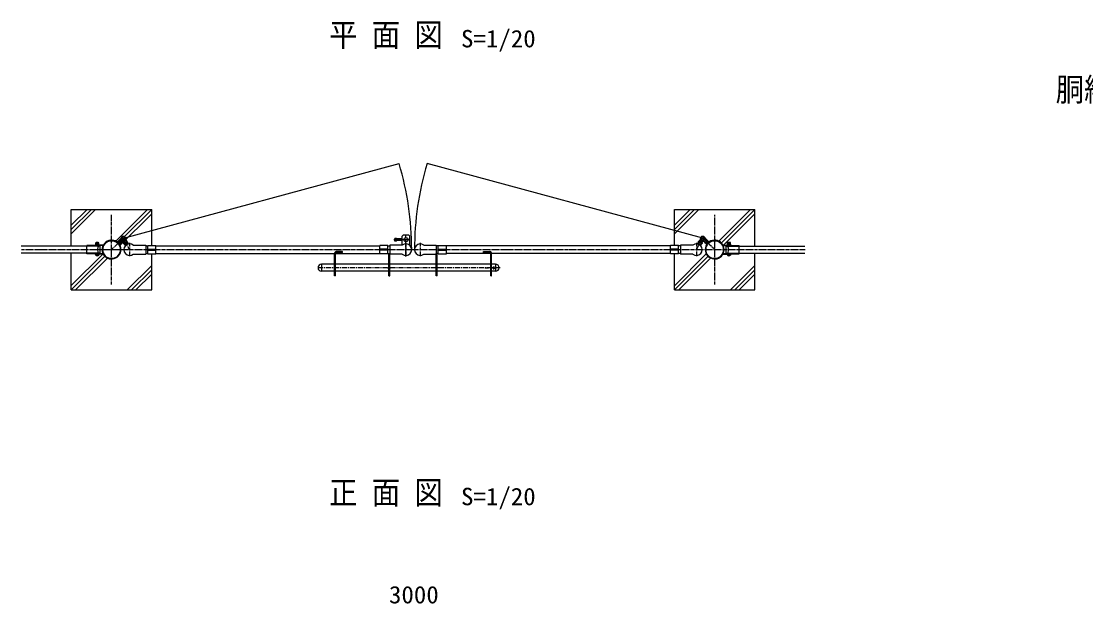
# Model space of a CAD drawing. Units: millimetres, scale not verified. Extents: x -5348 to 5454, y -3899 to 2801.
# Drawn here: x -4454 to 839, y -94 to 2801 of the extents above; entities that cross this region are included whole.
import ezdxf
from ezdxf.enums import TextEntityAlignment as Align

# ---------------------------------------------------------------- set-up
doc = ezdxf.new("R2010")
doc.units = ezdxf.units.MM
doc.header["$LTSCALE"] = 20
for name, pattern in [('DASHED', [7.5, 6, -1.5]), ('USER1', [1.125, 0.75, -0.125, 0.125, -0.125]), ('USER2', [10, 6.25, -1.25, 1.25, -1.25]), ('USER3', [0.375, 0.25, -0.125]), ('USER4', [0.1875, 0.125, -0.0625]), ('USER5', [2, 1.25, -0.25, 0.25, -0.25])]:
    doc.linetypes.add(name, pattern=pattern)
for name, color, linetype, lineweight in [('0-0_7詳細', 7, 'Continuous', 25), ('0-1_0', 7, 'Continuous', 25), ('0-2_8部品', 7, 'Continuous', 25), ('0-3_6文字', 7, 'Continuous', 25), ('0-6_1部材', 7, 'Continuous', 25), ('0-7_中心線', 1, 'USER1', 25), ('0-D_5寸法', 1, 'Continuous', 25)]:
    doc.layers.add(name, color=color, linetype=linetype, lineweight=lineweight)
doc.styles.add('ＭＳ ゴシック', font='')
doc.styles.get('ＭＳ ゴシック').set_extended_font_data('MS Gothic')

msp = doc.modelspace()

# ---------------------------------------------------------------- linework, layer by layer
at = {"layer": '0-0_7詳細', "color": 1, "linetype": 'USER2'}
msp.add_line((-2526.06, 1714.82), (-2601.95, 1714.82), dxfattribs=at)
at = {"layer": '0-0_7詳細', "color": 3}
for p, q in [((-2596.73, 1708.32), (-2596.73, 1721.32)), ((-2588.73, 1721.32), (-2596.73, 1721.32)), ((-2596.73, 1719.95), (-2588.73, 1719.95)), ((-2596.73, 1718.36), (-2588.73, 1718.36)), ((-2596.73, 1716.78), (-2588.73, 1716.78)), ((-2596.73, 1715.19), (-2588.73, 1715.19)), ((-2596.73, 1713.6), (-2588.73, 1713.6)), ((-2596.73, 1712.01), (-2588.73, 1712.01)), ((-2596.73, 1710.43), (-2588.73, 1710.43)), ((-2596.73, 1708.84), (-2588.73, 1708.84)), ((-2588.73, 1708.32), (-2596.73, 1708.32)), ((-2588.73, 1708.32), (-2588.73, 1721.32)), ((-2560.23, 1718.82), (-2588.73, 1718.82)), ((-2560.23, 1710.82), (-2588.73, 1710.82))]:
    msp.add_line(p, q, dxfattribs=at)
at = {"layer": '0-0_7詳細'}
for p, q in [((-2560.23, 1685.82), (-2560.23, 1732.82)), ((-2522.23, 1685.82), (-2522.23, 1732.82))]:
    msp.add_line(p, q, dxfattribs=at)
at = {"layer": '0-0_7詳細', "color": 1, "linetype": 'USER1'}
for p, q in [((-2527.23, 1714.82), (-2555.23, 1714.82)), ((-2541.23, 1630.87), (-2541.23, 1740.71))]:
    msp.add_line(p, q, dxfattribs=at)
at = {"layer": '0-0_7詳細'}
msp.add_lwpolyline([(-2522.23, 1732.82), (-2527.23, 1737.82), (-2555.23, 1737.82), (-2560.23, 1732.82)], dxfattribs=at)
msp.add_circle((-2541.23, 1714.82), 10, dxfattribs=at)
at = {"layer": '0-1_0'}
for p, q in [((-4205.83, 1865.52), (-3805.83, 1865.52)), ((-4205.83, 1744.31), (-4084.61, 1865.52)), ((-4205.83, 1786.74), (-4127.04, 1865.52)), ((-4205.83, 1765.52), (-4105.83, 1865.52)), ((-4205.83, 1683.02), (-4205.83, 1865.52)), ((-3984.71, 1707.85), (-3827.04, 1865.52)), ((-3940.45, 1730.9), (-3805.83, 1865.52)), ((-3805.83, 1686.87), (-3805.83, 1865.52)), ((-1206.18, 1786.4), (-1127.39, 1865.19)), ((-1206.18, 1765.19), (-1106.18, 1865.19)), ((-1206.18, 1743.97), (-1084.96, 1865.19)), ((-1205.83, 1865.52), (-805.83, 1865.52)), ((-1205.83, 1686.87), (-1205.83, 1865.52)), ((-984.96, 1707.62), (-827.39, 1865.19)), ((-972.72, 1698.65), (-806.18, 1865.19)), ((-805.83, 1683.36), (-805.83, 1865.52)), ((-3963.49, 1686.65), (-3805.83, 1844.31)), ((-963.97, 1686.18), (-806.18, 1843.97)), ((-4205.83, 1465.52), (-4205.83, 1648.02)), ((-4205.83, 1486.74), (-4047.47, 1645.09)), ((-3805.83, 1465.52), (-3805.83, 1644.17)), ((-1206.18, 1486.4), (-1047.95, 1644.63)), ((-1205.83, 1465.52), (-1205.83, 1644.17)), ((-805.83, 1465.52), (-805.83, 1648.36)), ((-4205.83, 1465.52), (-4038.61, 1632.74)), ((-4184.61, 1465.52), (-4026.26, 1623.87)), ((-1206.18, 1465.19), (-1038.97, 1632.4)), ((-1184.96, 1465.19), (-1026.51, 1623.65)), ((-3927.04, 1465.52), (-3805.83, 1586.74)), ((-3905.83, 1465.52), (-3805.83, 1565.52)), ((-3884.61, 1465.52), (-3805.83, 1544.31)), ((-927.39, 1465.19), (-806.18, 1586.4)), ((-906.18, 1465.19), (-806.18, 1565.19)), ((-884.96, 1465.19), (-806.18, 1543.97)), ((-4205.83, 1465.52), (-3805.83, 1465.52)), ((-1205.83, 1465.52), (-805.83, 1465.52))]:
    msp.add_line(p, q, dxfattribs=at)
at = {"layer": '0-2_8部品'}
for p, q in [((-4083.95, 1689.52), (-4083.95, 1699.97)), ((-4071.22, 1700.51), (-4082.13, 1700.51)), ((-4080.31, 1689.52), (-4080.31, 1699.97)), ((-4079.31, 1700.54), (-4074.04, 1700.54)), ((-4073.04, 1689.52), (-4073.04, 1699.97)), ((-4069.4, 1689.52), (-4069.4, 1699.97)), ((-3963.81, 1687.28), (-3946.37, 1704.78)), ((-942.6, 1689.86), (-942.6, 1700.31)), ((-940.78, 1700.84), (-929.87, 1700.84)), ((-938.96, 1689.86), (-938.96, 1700.31)), ((-932.69, 1700.88), (-937.97, 1700.88)), ((-931.69, 1689.86), (-931.69, 1700.31)), ((-928.05, 1689.86), (-928.05, 1700.31)), ((-4127.68, 1645.02), (-4127.68, 1686.02)), ((-4087.68, 1686.02), (-4127.68, 1686.02)), ((-4087.68, 1645.02), (-4127.68, 1645.02)), ((-4087.68, 1686.02), (-4087.68, 1687.52)), ((-4087.68, 1643.52), (-4087.68, 1645.02)), ((-4067.68, 1689.52), (-4085.68, 1689.52)), ((-4067.68, 1641.52), (-4085.68, 1641.52)), ((-4084.68, 1687.92), (-4084.68, 1685.62)), ((-4048.15, 1687.92), (-4084.68, 1687.92)), ((-4045.58, 1685.62), (-4084.68, 1685.62)), ((-4084.68, 1645.42), (-4084.68, 1643.12)), ((-4045.58, 1645.42), (-4084.68, 1645.42)), ((-4048.15, 1643.12), (-4084.68, 1643.12)), ((-4083.95, 1689.52), (-4069.4, 1689.52)), ((-4083.95, 1641.52), (-4083.95, 1637.31)), ((-4082.42, 1641.52), (-4083.95, 1641.52)), ((-4083.95, 1641.52), (-4069.4, 1641.52)), ((-4080.61, 1685.62), (-4080.61, 1683.02)), ((-4080.31, 1641.52), (-4080.31, 1637.31)), ((-4073.04, 1641.52), (-4073.04, 1637.31)), ((-4072.74, 1685.62), (-4072.74, 1683.02)), ((-4071.68, 1685.62), (-4071.68, 1687.92)), ((-4071.68, 1645.42), (-4071.68, 1643.12)), ((-4062.43, 1683.02), (-4071.64, 1683.02)), ((-4062.43, 1683.02), (-4071.64, 1683.02)), ((-4062.43, 1648.02), (-4071.64, 1648.02)), ((-4062.43, 1648.02), (-4071.64, 1648.02)), ((-4070.93, 1641.52), (-4069.4, 1641.52)), ((-4046.72, 1685.62), (-4070.26, 1685.62)), ((-4046.72, 1645.42), (-4070.26, 1645.42)), ((-4069.4, 1641.52), (-4069.4, 1637.31)), ((-4049.62, 1687.92), (-4068.82, 1687.92)), ((-4049.62, 1643.12), (-4068.82, 1643.12)), ((-4062.43, 1648.02), (-4062.43, 1683.02)), ((-3897.23, 1687.52), (-3835.43, 1687.52)), ((-3897.23, 1643.52), (-3835.43, 1643.52)), ((-3835.43, 1687.52), (-3835.43, 1643.52)), ((-3835.43, 1684.57), (-3825.43, 1684.57)), ((-3835.43, 1646.47), (-3825.43, 1646.47)), ((-3825.43, 1686.87), (-3785.43, 1686.87)), ((-3825.43, 1667.27), (-3825.43, 1686.87)), ((-3825.43, 1667.27), (-3785.43, 1667.27)), ((-3825.43, 1663.77), (-3785.43, 1663.77)), ((-3825.43, 1644.17), (-3825.43, 1663.77)), ((-3825.43, 1644.17), (-3785.43, 1644.17)), ((-3785.43, 1667.27), (-3785.43, 1686.87)), ((-3785.43, 1644.17), (-3785.43, 1663.77)), ((-2896.23, 1535.62), (-2896.23, 1646.62)), ((-2891.73, 1535.62), (-2891.73, 1646.62)), ((-2671.23, 1667.27), (-2671.23, 1686.87)), ((-2631.23, 1686.87), (-2671.23, 1686.87)), ((-2631.23, 1667.27), (-2671.23, 1667.27)), ((-2671.23, 1644.17), (-2671.23, 1663.77)), ((-2631.23, 1663.77), (-2671.23, 1663.77)), ((-2631.23, 1644.17), (-2671.23, 1644.17)), ((-2631.23, 1667.27), (-2631.23, 1686.87)), ((-2631.23, 1684.57), (-2621.23, 1684.57)), ((-2631.23, 1644.17), (-2631.23, 1663.77)), ((-2631.23, 1646.47), (-2621.23, 1646.47)), ((-2625.73, 1646.62), (-2621.23, 1646.62)), ((-2625.73, 1535.62), (-2625.73, 1646.62)), ((-2621.23, 1687.52), (-2621.23, 1643.52)), ((-2559.42, 1687.52), (-2621.23, 1687.52)), ((-2621.23, 1535.62), (-2621.23, 1646.62)), ((-2559.42, 1643.52), (-2621.23, 1643.52)), ((-2452.23, 1687.52), (-2390.43, 1687.52)), ((-2452.23, 1643.52), (-2390.43, 1643.52)), ((-2390.43, 1687.52), (-2390.43, 1643.52)), ((-2380.43, 1684.57), (-2390.43, 1684.57)), ((-2385.93, 1646.62), (-2390.43, 1646.62)), ((-2390.43, 1535.62), (-2390.43, 1646.62)), ((-2380.43, 1646.47), (-2390.43, 1646.47)), ((-2385.93, 1535.62), (-2385.93, 1646.62)), ((-2380.43, 1667.27), (-2380.43, 1686.87)), ((-2380.43, 1686.87), (-2340.43, 1686.87)), ((-2380.43, 1667.27), (-2340.43, 1667.27)), ((-2380.43, 1644.17), (-2380.43, 1663.77)), ((-2380.43, 1663.77), (-2340.43, 1663.77)), ((-2380.43, 1644.17), (-2340.43, 1644.17)), ((-2340.43, 1667.27), (-2340.43, 1686.87)), ((-2340.43, 1644.17), (-2340.43, 1663.77)), ((-2119.93, 1646.62), (-2115.43, 1646.62)), ((-2119.93, 1535.62), (-2119.93, 1646.62)), ((-2115.43, 1535.62), (-2115.43, 1646.62)), ((-1226.23, 1667.27), (-1226.23, 1686.87)), ((-1186.23, 1686.87), (-1226.23, 1686.87)), ((-1186.23, 1667.27), (-1226.23, 1667.27)), ((-1226.23, 1644.17), (-1226.23, 1663.77)), ((-1186.23, 1663.77), (-1226.23, 1663.77)), ((-1186.23, 1644.17), (-1226.23, 1644.17)), ((-1186.23, 1667.27), (-1186.23, 1686.87)), ((-1176.23, 1684.57), (-1186.23, 1684.57)), ((-1186.23, 1644.17), (-1186.23, 1663.77)), ((-1176.23, 1646.47), (-1186.23, 1646.47)), ((-1176.23, 1687.52), (-1176.23, 1643.52)), ((-1114.42, 1687.52), (-1176.23, 1687.52)), ((-1114.42, 1643.52), (-1176.23, 1643.52)), ((-966.42, 1685.96), (-927.33, 1685.96)), ((-966.42, 1645.76), (-927.33, 1645.76)), ((-965.28, 1685.96), (-941.75, 1685.96)), ((-965.28, 1645.76), (-941.75, 1645.76)), ((-963.86, 1688.26), (-927.33, 1688.26)), ((-963.86, 1643.46), (-927.33, 1643.46)), ((-962.38, 1688.26), (-943.19, 1688.26)), ((-962.38, 1643.46), (-943.19, 1643.46)), ((-949.58, 1648.36), (-949.58, 1683.36)), ((-949.58, 1683.36), (-940.36, 1683.36)), ((-949.58, 1683.36), (-940.36, 1683.36)), ((-949.58, 1648.36), (-940.36, 1648.36)), ((-949.58, 1648.36), (-940.36, 1648.36)), ((-944.33, 1689.86), (-926.33, 1689.86)), ((-944.33, 1641.86), (-926.33, 1641.86)), ((-928.05, 1689.86), (-942.6, 1689.86)), ((-941.08, 1641.86), (-942.6, 1641.86)), ((-942.6, 1641.86), (-942.6, 1637.65)), ((-928.05, 1641.86), (-942.6, 1641.86)), ((-940.33, 1685.96), (-940.33, 1688.26)), ((-940.33, 1645.76), (-940.33, 1643.46)), ((-939.27, 1685.96), (-939.27, 1683.36)), ((-938.96, 1641.86), (-938.96, 1637.65)), ((-931.69, 1641.86), (-931.69, 1637.65)), ((-931.39, 1685.96), (-931.39, 1683.36)), ((-929.58, 1641.86), (-928.05, 1641.86)), ((-928.05, 1641.86), (-928.05, 1637.65)), ((-927.33, 1688.26), (-927.33, 1685.96)), ((-927.33, 1645.76), (-927.33, 1643.46)), ((-924.33, 1686.36), (-924.33, 1687.86)), ((-924.33, 1686.36), (-884.33, 1686.36)), ((-924.33, 1645.36), (-884.33, 1645.36)), ((-924.33, 1643.86), (-924.33, 1645.36)), ((-884.33, 1645.36), (-884.33, 1686.36)), ((-4082.13, 1636.77), (-4071.22, 1636.77)), ((-2896.23, 1592.62), (-2961.48, 1592.62)), ((-2961.48, 1592.62), (-2961.48, 1558.62)), ((-2961.48, 1592.62), (-2961.48, 1558.62)), ((-2625.73, 1592.62), (-2891.73, 1592.62)), ((-2390.43, 1592.62), (-2621.23, 1592.62)), ((-2119.93, 1592.62), (-2385.93, 1592.62)), ((-2095.48, 1592.62), (-2115.43, 1592.62)), ((-2095.48, 1592.62), (-2095.48, 1558.62)), ((-929.87, 1637.11), (-940.78, 1637.11)), ((-2896.23, 1558.62), (-2961.48, 1558.62)), ((-2891.73, 1535.62), (-2896.23, 1535.62)), ((-2625.73, 1558.62), (-2891.73, 1558.62)), ((-2625.73, 1535.62), (-2621.23, 1535.62)), ((-2390.43, 1558.62), (-2621.23, 1558.62)), ((-2385.93, 1535.62), (-2390.43, 1535.62)), ((-2119.93, 1558.62), (-2385.93, 1558.62)), ((-2119.93, 1535.62), (-2115.43, 1535.62)), ((-2095.48, 1558.62), (-2115.43, 1558.62))]:
    msp.add_line(p, q, dxfattribs=at)
at = {"layer": '0-2_8部品', "color": 1, "linetype": 'USER1'}
for p, q in [((-4005.83, 1665.52), (-3946.44, 1721.91)), ((-3955.86, 1698.72), (-3970.11, 1713.73)), ((-3914.89, 1665.52), (-3946.44, 1721.91)), ((-3915.43, 1698.75), (-3915.43, 1632.3)), ((-2541.23, 1698.75), (-2541.23, 1632.3)), ((-2470.43, 1698.75), (-2470.43, 1632.3)), ((-1005.83, 1665.52), (-1065.22, 1721.91)), ((-1055.8, 1698.72), (-1041.54, 1713.73)), ((-2632.71, 1575.62), (-2614.52, 1575.62)), ((-2378.94, 1575.62), (-2397.13, 1575.62)), ((-2149.56, 1575.62), (-2131.37, 1575.62)), ((-2103.48, 1567.47), (-2103.48, 1583.69))]:
    msp.add_line(p, q, dxfattribs=at)
at = {"layer": '0-2_8部品', "color": 2}
for p, q in [((-3975.96, 1704.63), (-3959.28, 1720.47)), ((-3974.38, 1702.96), (-3957.69, 1718.81)), ((-3970.38, 1706.76), (-3971.97, 1708.42)), ((-3966.8, 1694.99), (-3950.12, 1710.83)), ((-3965.22, 1693.32), (-3948.53, 1709.16)), ((-3961.23, 1697.11), (-3962.81, 1698.78)), ((-3957.69, 1718.81), (-3959.28, 1720.47)), ((-3948.53, 1709.16), (-3950.12, 1710.83)), ((-3947.43, 1706.69), (-3945.42, 1707.81)), ((-3936.02, 1686.3), (-3947.43, 1706.69)), ((-3934.02, 1687.42), (-3945.42, 1707.81)), ((-3934.95, 1713.67), (-3932.94, 1714.79)), ((-3923.54, 1693.28), (-3934.95, 1713.67)), ((-3921.54, 1694.4), (-3932.94, 1714.79)), ((-1090.12, 1694.4), (-1078.71, 1714.79)), ((-1088.11, 1693.28), (-1076.7, 1713.67)), ((-1076.7, 1713.67), (-1078.71, 1714.79)), ((-1077.64, 1687.42), (-1066.23, 1707.81)), ((-1075.63, 1686.3), (-1064.22, 1706.69)), ((-1064.22, 1706.69), (-1066.23, 1707.81)), ((-1063.12, 1709.16), (-1061.53, 1710.83)), ((-1046.43, 1693.32), (-1063.12, 1709.16)), ((-1044.85, 1694.99), (-1061.53, 1710.83)), ((-1053.96, 1718.81), (-1052.38, 1720.47)), ((-1037.27, 1702.96), (-1053.96, 1718.81)), ((-1035.69, 1704.63), (-1052.38, 1720.47)), ((-1050.43, 1697.11), (-1048.84, 1698.78)), ((-1041.27, 1706.76), (-1039.68, 1708.42))]:
    msp.add_line(p, q, dxfattribs=at)
at = {"layer": '0-2_8部品', "color": 3}
for p, q in [((-3969.3, 1694), (-3951.17, 1711.21)), ((-3951.17, 1711.21), (-3957.37, 1717.74)), ((-3937.24, 1714.68), (-3945.09, 1710.29)), ((-3945.09, 1710.29), (-3932.88, 1688.47)), ((-3937.24, 1714.68), (-3925.03, 1692.86)), ((-1074.42, 1714.68), (-1086.62, 1692.86)), ((-1066.56, 1710.29), (-1078.77, 1688.47)), ((-1074.42, 1714.68), (-1066.56, 1710.29)), ((-1060.48, 1711.21), (-1054.29, 1717.74)), ((-1042.35, 1694), (-1060.48, 1711.21)), ((-1036.16, 1700.52), (-1054.29, 1717.74)), ((-1042.35, 1694), (-1036.16, 1700.52)), ((-3925.03, 1692.86), (-3932.88, 1688.47)), ((-1086.62, 1692.86), (-1078.77, 1688.47))]:
    msp.add_line(p, q, dxfattribs=at)
at = {"layer": '0-2_8部品', "color": 1, "linetype": 'USER5'}
for p, q in [((-3946.17, 1693.64), (-3923.23, 1706.48)), ((-1096.76, 1665.52), (-1065.22, 1721.91)), ((-1065.48, 1693.64), (-1088.42, 1706.48)), ((-2073.4, 1575.62), (-2981.14, 1575.62))]:
    msp.add_line(p, q, dxfattribs=at)
at = {"layer": '0-2_8部品', "color": 4, "linetype": 'USER1'}
msp.add_line((-1096.23, 1698.75), (-1096.23, 1632.3), dxfattribs=at)
at = {"layer": '0-2_8部品', "linetype": 'DASHED'}
for p, q in [((-4088.08, 1684.42), (-4127.68, 1684.42)), ((-4071.64, 1683.02), (-4127.68, 1683.02)), ((-4071.64, 1648.02), (-4127.68, 1648.02)), ((-4088.08, 1646.62), (-4127.68, 1646.62)), ((-940.36, 1683.36), (-884.33, 1683.36)), ((-940.36, 1648.36), (-884.33, 1648.36)), ((-923.93, 1684.76), (-884.33, 1684.76)), ((-923.93, 1646.96), (-884.33, 1646.96))]:
    msp.add_line(p, q, dxfattribs=at)
at = {"layer": '0-2_8部品', "linetype": 'USER3'}
for p, q in [((-4070.26, 1685.62), (-4084.68, 1685.62)), ((-4070.26, 1645.42), (-4084.68, 1645.42)), ((-4068.82, 1687.92), (-4084.11, 1687.92)), ((-4068.82, 1643.12), (-4084.11, 1643.12)), ((-943.19, 1688.26), (-927.9, 1688.26)), ((-943.19, 1643.46), (-927.9, 1643.46)), ((-941.75, 1685.96), (-927.33, 1685.96)), ((-941.75, 1645.76), (-927.33, 1645.76))]:
    msp.add_line(p, q, dxfattribs=at)
at = {"layer": '0-2_8部品', "color": 1, "linetype": 'USER4'}
for p, q in [((-2891.73, 1646.62), (-2896.23, 1646.62)), ((-2856.23, 1655.62), (-2887.23, 1655.62)), ((-2856.23, 1651.12), (-2887.23, 1651.12)), ((-2856.23, 1651.12), (-2856.23, 1655.62)), ((-2155.43, 1651.12), (-2124.43, 1651.12))]:
    msp.add_line(p, q, dxfattribs=at)
at = {"layer": '0-2_8部品', "color": 3}
msp.add_lwpolyline([(-3969.3, 1694), (-3975.5, 1700.52), (-3957.37, 1717.74)], dxfattribs=at)
at = {"layer": '0-2_8部品', "color": 1, "linetype": 'USER4'}
msp.add_lwpolyline([(-2155.43, 1651.12), (-2155.43, 1655.62), (-2124.43, 1655.62)], dxfattribs=at)
at = {"layer": '0-2_8部品'}
for centre, radius in [((-4005.83, 1665.52), 44.55), ((-4005.48, 1665.86), 44.55), ((-2103.48, 1575.62), 5)]:
    msp.add_circle(centre, radius, dxfattribs=at)
at = {"layer": '0-2_8部品', "color": 3}
for centre, radius in [((-3946.44, 1721.91), 10.8), ((-3946.44, 1721.91), 6.3), ((-1065.22, 1721.91), 10.8), ((-1065.22, 1721.91), 6.3)]:
    msp.add_circle(centre, radius, dxfattribs=at)
at = {"layer": '0-2_8部品'}
for centre, radius, start, end in [((-4082.13, 1697.16), 3.35, 57.13278, 122.86722), ((-4076.68, 1687.91), 12.6, 73.22135, 106.77865), ((-4071.22, 1697.16), 3.35, 57.13278, 122.86722), ((-3915.43, 1665.52), 28.55, 50.40582, 309.59418), ((-3919.53, 1695.53), 2.3, 209.22689, 238.14746), ((-2541.23, 1665.52), 28.55, 230.40582, 129.59418), ((-2470.43, 1665.52), 28.55, 50.40582, 309.59418), ((-1096.23, 1665.52), 28.55, 230.40582, 129.59418), ((-1092.12, 1695.53), 2.3, 301.85254, 330.77311), ((-940.78, 1697.49), 3.35, 57.13278, 122.86722), ((-935.33, 1688.24), 12.6, 73.22135, 106.77865), ((-929.87, 1697.49), 3.35, 57.13278, 122.86722), ((-4085.68, 1687.52), 2, 90, 180), ((-4085.68, 1643.52), 2, 180, 270), ((-4085.68, 1643.52), 2, 180, 270), ((-4035.68, 1665.52), 40, 143.1301, 216.8699), ((-4048.15, 1689.92), 2, 270, 330.03385), ((-4048.15, 1641.12), 2, 29.96615, 90), ((-963.86, 1690.26), 2, 209.96615, 270), ((-963.86, 1641.46), 2, 90, 150.03385), ((-976.33, 1665.86), 40, 323.1301, 36.8699), ((-926.33, 1687.86), 2, 0, 90), ((-926.33, 1643.86), 2, 270, 0), ((-926.33, 1643.86), 2, 270, 0), ((-4082.13, 1640.12), 3.35, 237.13278, 302.86722), ((-4076.68, 1643.09), 8.34, 229.17302, 310.82698), ((-4076.68, 1649.37), 12.6, 253.22135, 286.77865), ((-4071.22, 1640.12), 3.35, 237.13278, 302.86722), ((-2961.48, 1575.62), 17, 90, 270), ((-2095.48, 1575.62), 17, 270, 90), ((-940.78, 1640.46), 3.35, 237.13278, 302.86722), ((-935.33, 1643.42), 8.34, 229.17302, 310.82698), ((-935.33, 1649.71), 12.6, 253.22135, 286.77865), ((-929.87, 1640.46), 3.35, 237.13278, 302.86722)]:
    msp.add_arc(centre, radius, start, end, dxfattribs=at)
at = {"layer": '0-2_8部品', "color": 2}
for centre, radius, start, end in [((-4005.47, 1665.86), 46.85, 55.37272, 31.65595), ((-4005.47, 1665.86), 44.55, 55.37272, 31.65595), ((-3977.54, 1706.3), 4.6, 235.37272, 313.51434), ((-3977.54, 1706.3), 2.3, 235.37272, 313.51434), ((-3963.64, 1691.65), 4.6, 133.51434, 211.65595), ((-1006.18, 1665.86), 46.85, 148.34405, 124.62728), ((-1006.18, 1665.86), 44.55, 148.34405, 124.62728), ((-1048.02, 1691.65), 4.6, 328.34405, 46.48566), ((-1034.11, 1706.3), 4.6, 226.48566, 304.62728), ((-1034.11, 1706.3), 2.3, 226.48566, 304.62728), ((-3963.64, 1691.65), 2.3, 133.51434, 211.65595), ((-3938.03, 1685.18), 2.3, 9.6507, 29.22689), ((-3938.03, 1685.18), 4.6, 26.99617, 29.22689), ((-3919.53, 1695.53), 4.6, 209.22689, 214.01767), ((-1092.12, 1695.53), 4.6, 325.98233, 330.77311), ((-1073.62, 1685.18), 4.6, 150.77311, 153.00383), ((-1073.62, 1685.18), 2.3, 150.77311, 170.3493), ((-1048.02, 1691.65), 2.3, 328.34405, 46.48566)]:
    msp.add_arc(centre, radius, start, end, dxfattribs=at)
at = {"layer": '0-2_8部品', "color": 3}
for centre, start, end in [((-3954.1, 1718.04), 136.21838, 195.24834), ((-3950.7, 1714.46), 251.78033, 310.81029), ((-3944.57, 1713.53), 211.93094, 270.9609), ((-3940.27, 1715.94), 327.49289, 26.52285), ((-1071.38, 1715.94), 153.47715, 212.50711), ((-1067.08, 1713.53), 269.0391, 328.06906), ((-1060.95, 1714.46), 229.18971, 288.21967), ((-1057.55, 1718.04), 344.75166, 43.78162)]:
    msp.add_arc(centre, 4.29, start, end, dxfattribs=at)
at = {"layer": '0-2_8部品', "linetype": 'DASHED'}
for centre, start, end in [((-4088.08, 1686.42), 270, 352.81924), ((-4088.08, 1644.62), 7.18076, 90), ((-923.93, 1686.76), 187.18076, 270), ((-923.93, 1644.96), 90, 172.81924)]:
    msp.add_arc(centre, 2, start, end, dxfattribs=at)
at = {"layer": '0-2_8部品', "linetype": 'USER3'}
for centre, start, end in [((-4084.11, 1685.92), 90, 172.81924), ((-4084.11, 1645.12), 187.18076, 270), ((-927.9, 1686.26), 7.18076, 90), ((-927.9, 1645.46), 270, 352.81924)]:
    msp.add_arc(centre, 2, start, end, dxfattribs=at)
at = {"layer": '0-2_8部品', "color": 1, "linetype": 'USER4'}
for centre, radius, start, end in [((-2887.23, 1646.62), 9, 90, 180), ((-2887.23, 1646.62), 4.5, 90, 180), ((-2124.43, 1646.62), 9, 0, 90), ((-2124.43, 1646.62), 4.5, 0, 90)]:
    msp.add_arc(centre, radius, start, end, dxfattribs=at)
at = {"layer": '0-6_1部材', "color": 1}
for p, q in [((-3946.44, 1721.91), (-2575.3, 2093.41)), ((-1065.22, 1721.91), (-2436.35, 2093.41))]:
    msp.add_line(p, q, dxfattribs=at)
at = {"layer": '0-6_1部材'}
for p, q in [((-4127.68, 1683.02), (-4454.36, 1683.02)), ((-4127.68, 1648.02), (-4454.36, 1648.02)), ((-3785.43, 1684.57), (-2671.23, 1684.57)), ((-3785.43, 1646.47), (-2671.23, 1646.47)), ((-1226.23, 1684.57), (-2340.43, 1684.57)), ((-1226.23, 1646.47), (-2340.43, 1646.47)), ((-884.33, 1683.36), (-557.65, 1683.36)), ((-884.33, 1648.36), (-557.65, 1648.36))]:
    msp.add_line(p, q, dxfattribs=at)
for centre in [(-1006.18, 1665.86), (-1005.83, 1665.52)]:
    msp.add_circle(centre, 44.55, dxfattribs=at)
at = {"layer": '0-6_1部材', "color": 1}
for centre, start, end in [((-4005.83, 1665.52), 0, 16.65262), ((-1005.83, 1665.52), 163.34738, 180)]:
    msp.add_arc(centre, 1493.15, start, end, dxfattribs=at)
at = {"layer": '0-7_中心線'}
for p, q in [((-4005.83, 1492.92), (-4005.83, 1838.79)), ((-1005.83, 1492.59), (-1005.83, 1838.46)), ((-4452.97, 1665.52), (-556.09, 1665.52))]:
    msp.add_line(p, q, dxfattribs=at)

# ---------------------------------------------------------------- texts
at = {"layer": '0-3_6文字', "style": 'ＭＳ ゴシック'}
for s, height, width, p in [('平 面 図', 115.4, 0.9, (-2923.85, 2641.1)), ('S=1/20', 86.66, 1.05, (-2267.48, 2644.9)), ('胴縁と金網の取合図', 115.4, 0.9, (689.88, 2369.23)), ('正 面 図', 115.4, 0.9, (-2923.85, 365.25)), ('S=1/20', 86.66, 1.05, (-2267.48, 369.05))]:
    msp.add_text(s, height=height, dxfattribs=dict(at, width=width)).set_placement(p, align=Align.BOTTOM_LEFT)
at = {"layer": '0-D_5寸法', "color": 7, "style": 'ＭＳ ゴシック', "width": 1.05}
msp.add_text('3000', height=86.66, dxfattribs=at).set_placement((-2625.83, -118.9), align=Align.BOTTOM_LEFT)

doc.saveas('drawing.dxf')
